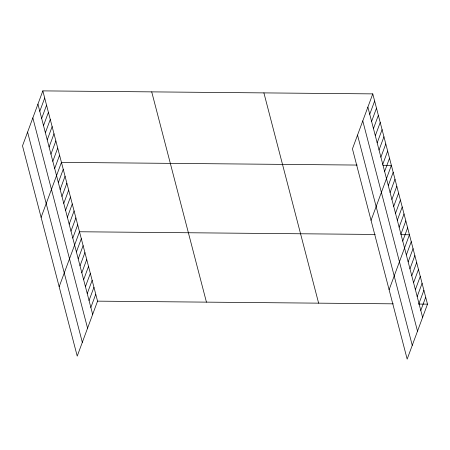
<?xml version="1.0" encoding="UTF-8"?>
<svg xmlns="http://www.w3.org/2000/svg" width="450" height="450" viewBox="0 0 450 450"><rect width="100%" height="100%" fill="white"/><g stroke="black" fill="none" stroke-linecap="round" stroke-linejoin="round"><path stroke-width="0.67" d="M42.834 90.883L22.5 145.856L77.226 356.119L97.56 301.146L42.834 90.883L372.774 93.881L427.5 304.144L407.166 359.117L352.44 148.854L372.774 93.881M39.797 111.279L44.696 98.032M41.653 118.429L46.558 105.182M43.515 125.578L48.414 112.331M45.377 132.727L50.276 119.475M47.239 139.871L52.138 126.624M49.101 147.021L54 133.774M50.957 154.17L55.862 140.923M52.819 161.319L57.718 148.072M54.681 168.469L59.58 155.222M41.108 217.344L61.442 162.371L357.182 165.06M58.348 182.559L63.248 169.312M60.154 189.495L65.053 176.248M61.959 196.436L66.859 183.189M63.765 203.372L68.664 190.125M65.571 210.313L70.47 197.066M67.376 217.254L72.276 204.002M69.182 224.19L74.081 210.943M70.987 231.131L75.887 217.884M72.793 238.067L77.692 224.82M59.164 286.729L79.504 231.761L375.244 234.45M76.404 251.944L81.309 238.697M78.216 258.885L83.115 245.638M80.021 265.821L84.921 252.574M81.827 272.762L86.726 259.515M83.633 279.703L88.532 266.451M85.438 286.639L90.337 273.392M87.244 293.58L92.143 280.333M89.049 300.516L93.949 287.269M90.855 307.457L95.754 294.21M369.737 114.278L374.636 101.031M371.593 121.427L376.498 108.18M373.455 128.576L378.354 115.329M375.317 135.726L380.216 122.479M377.179 142.875L382.078 129.628M379.035 150.024L383.94 136.778M380.897 157.174L385.796 143.927M382.759 164.323L387.658 151.071M384.621 171.467L389.52 158.22M371.048 220.343L391.382 165.369L383.006 165.296M388.288 185.558L393.188 172.311M390.094 192.499L394.993 179.246M391.899 199.434L396.799 186.188M393.705 206.376L398.604 193.129M395.511 213.311L400.41 200.064M397.316 220.252L402.216 207.006M399.122 227.188L404.021 213.941M400.928 234.129L405.827 220.882M402.733 241.065L407.632 227.818M389.104 289.733L409.438 234.759L401.062 234.681M406.344 254.947L411.244 241.695M408.15 261.883L413.055 248.636M409.956 268.824L414.861 255.578M411.761 275.76L416.666 262.513M413.572 282.701L418.472 269.454M415.378 289.637L420.277 276.39M417.184 296.578L422.083 283.331M418.989 303.514L423.889 290.267M420.795 310.455L425.694 297.208M97.56 301.146L393.3 303.834M418.427 304.065L427.5 304.144M367.875 107.128L422.601 317.396M362.779 120.898L417.504 331.161M357.531 135.084L412.256 345.347M263.897 92.891L318.623 303.154M151.718 91.873L206.443 302.136M37.935 104.13L92.661 314.392M32.839 117.9L87.564 328.162M27.591 132.086L82.322 342.349"/></g></svg>
